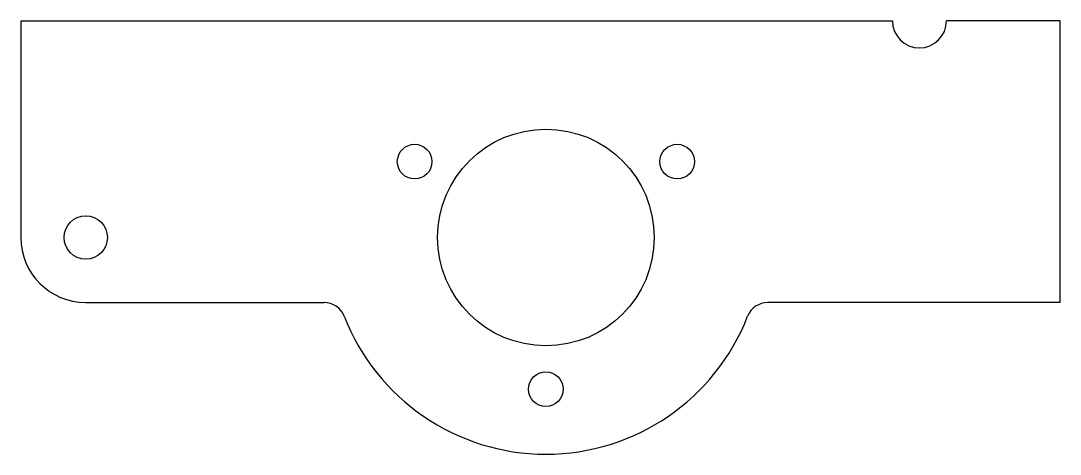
# Model space of a CAD drawing. Extents: x -48.5 to 47.5, y -20 to 20.
import ezdxf

# ---------------------------------------------------------------- set-up
doc = ezdxf.new("R2010")
doc.units = 0
doc.layers.get('0').update_dxf_attribs({"linetype": 'continuous'})

# ---------------------------------------------------------------- blocks, each defined once
blk = doc.blocks.new('EXTRUDE001')
at = {"color": 7}
for p, q in [((-48.5, 20), (-48.5, 0)), ((-48.5, 20), (32, 20)), ((47.5, 20), (37, 20)), ((47.5, -6), (47.5, 20)), ((-42.5, -6), (-20.494, -6)), ((47.5, -6), (20.494, -6))]:
    blk.add_line(p, q, dxfattribs=at)
for centre, radius in [((0, 0), 10), ((-12.124, 7.001), 1.6), ((12.124, 7.001), 1.6), ((-42.5, 0), 2), ((0, -14), 1.6)]:
    blk.add_circle(centre, radius, dxfattribs=at)
for centre, radius, start, end in [((34.5, 20), 2.5, 180, 0), ((-42.5, 0), 6, -180, -90), ((-20.494, -8), 2, 21.32368, 90.00005), ((20.494, -8), 2, 90, 158.67632), ((0, 0), 20, -158.67631, -21.32369)]:
    blk.add_arc(centre, radius, start, end, dxfattribs=at)

msp = doc.modelspace()

# ---------------------------------------------------------------- block references
msp.add_blockref('EXTRUDE001', (0, 0))

doc.saveas('drawing.dxf')
